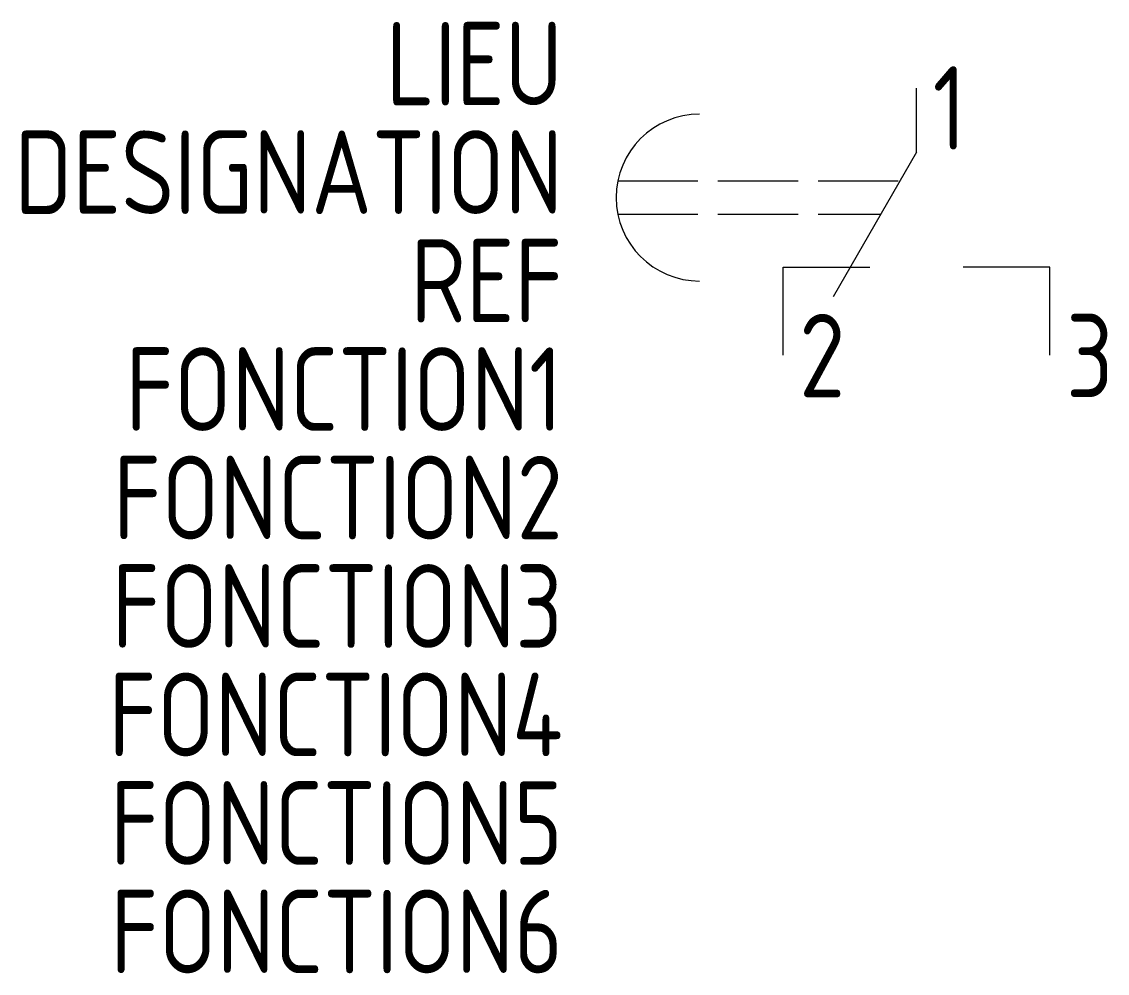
# Model space of a CAD drawing. Extents: x -1611.5 to -1578.9, y -906.1 to -877.6.
import ezdxf
from ezdxf.enums import TextEntityAlignment as Align

# ---------------------------------------------------------------- set-up
doc = ezdxf.new("R2010")
doc.units = 0
doc.linetypes.add('ACAD_ISO02W100', pattern=[15, 12, -3])
for name, color, linetype in [('SYMB_FIL', 3, 'CONTINUOUS'), ('SYMB_LIAISON', 1, 'ACAD_ISO02W100'), ('SYMB_REF_CONTACT', 2, 'CONTINUOUS'), ('SYMB_TXT_CONTACT', 2, 'CONTINUOUS'), ('SYMB_TXT_NOM', 3, 'CONTINUOUS')]:
    doc.layers.add(name, color=color, linetype=linetype)
doc.styles.add('NET2_5', font='isocp.shx', dxfattribs={"width": 0.9, "height": 2.5})

msp = doc.modelspace()

# ---------------------------------------------------------------- linework, layer by layer
at = {"layer": 'SYMB_FIL'}
for p, q in [((-1584.634, -881.513), (-1584.634, -879.593)), ((-1584.634, -881.513), (-1587.134, -885.843)), ((-1588.634, -887.593), (-1588.634, -884.953)), ((-1588.634, -884.953), (-1586.034, -884.953)), ((-1580.634, -884.953), (-1583.234, -884.953)), ((-1580.634, -887.593), (-1580.634, -884.953))]:
    msp.add_line(p, q, dxfattribs=at)
msp.add_arc((-1591.134, -882.873), 2.5, 90, 270, dxfattribs=at)
at = {"layer": 'SYMB_LIAISON', "ltscale": 0.2}
for p, q in [((-1593.583, -882.373), (-1585.13, -882.373)), ((-1593.583, -883.373), (-1585.708, -883.373))]:
    msp.add_line(p, q, dxfattribs=at)

# ---------------------------------------------------------------- texts
at = {"layer": 'SYMB_REF_CONTACT', "style": 'NET2_5', "width": 0.9, "flags": 8}
msp.add_attdef('REF', text='', height=2.5, dxfattribs=at).set_placement((-1595.234, -886.612), align=Align.RIGHT)
at = {"layer": 'SYMB_TXT_CONTACT', "style": 'NET2_5', "width": 0.9, "flags": 8}
for tag, p, s in [('1', (-1584.149, -881.438), '11'), ('2', (-1588.149, -888.858), '12'), ('3', (-1580.149, -888.858), '14')]:
    msp.add_attdef(tag, p, s, height=2.5, dxfattribs=at)
at = {"layer": 'SYMB_TXT_NOM', "style": 'NET2_5', "width": 0.9, "flags": 8}
for tag, text, p in [('LIEU', '', (-1595.234, -880.112)), ('DESIGNATION', 'K?', (-1595.234, -883.362)), ('FONCTION1', '', (-1595.234, -889.862)), ('FONCTION2', '', (-1595.234, -893.112)), ('FONCTION3', '', (-1595.234, -896.362)), ('FONCTION4', '', (-1595.234, -899.612)), ('FONCTION5', '', (-1595.234, -902.862)), ('FONCTION6', '', (-1595.234, -906.112))]:
    msp.add_attdef(tag, text=text, height=2.5, dxfattribs=at).set_placement(p, align=Align.RIGHT)

doc.saveas('drawing.dxf')
